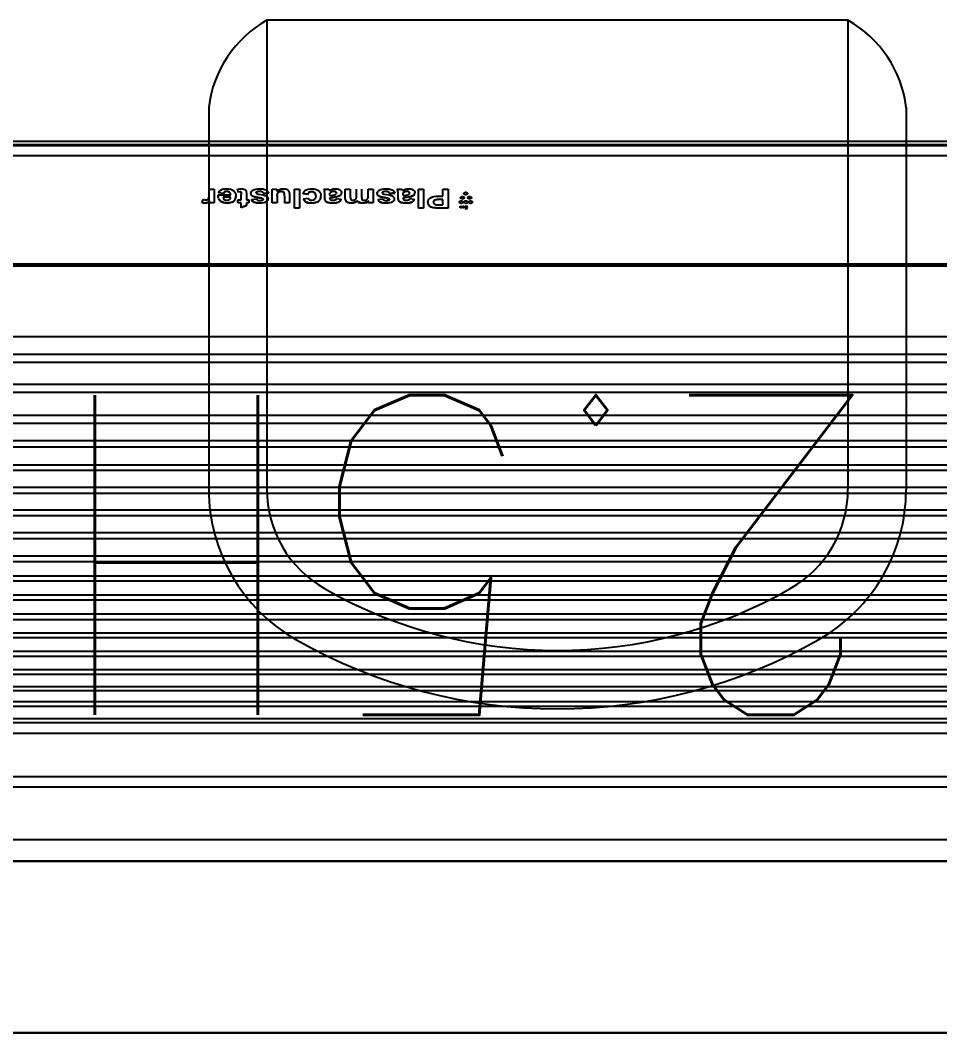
# Model space of a CAD drawing. Header units: inches. Extents: x -86493719 to 430035, y 21644 to 1519532.
# Drawn here: x 46201 to 47005, y 49229 to 50114 of the extents above; entities that cross this region are included whole.
import ezdxf

# ---------------------------------------------------------------- set-up
doc = ezdxf.new("R2010")
doc.units = ezdxf.units.IN
doc.header["$MEASUREMENT"] = 0
doc.layers.add('Cabinet', color=8, linetype='Continuous')
doc.layers.add('Edges', color=7, linetype='Continuous')
doc.layers.add('wall', color=8, linetype='Continuous', lineweight=30)
doc.styles.add('LAILA', font='romans.shx', dxfattribs={"width": 0.85})

# ---------------------------------------------------------------- blocks, each defined once
blk = doc.blocks.new('meja mesyuarat')
at = {"color": 8}
for p, q in [((4163.6, -2689.9), (3655.6, -2689.9)), ((3655.6, -2689.9), (3655.6, -3099.93)), ((4163.6, -2689.9), (4163.6, -3099.93)), ((3604.8, -2766.1), (3604.8, -3100.05)), ((4214.4, -2766.1), (4214.4, -3100.05))]:
    blk.add_line(p, q, dxfattribs=at)
for centre, radius, start, end in [((3705.26, -2778.04), 101.17, 119.39814, 173.22173), ((4113.94, -2778.04), 101.17, 6.77827, 60.60186), ((3755.8, -3100.05), 151, 180, 240.32545), ((3755.6, -3099.93), 100, 180, 240.28299), ((4063.6, -3099.93), 100, 299.71701, 0), ((4063.4, -3100.05), 151, 299.67455, 0), ((3909.6, -2830.13), 410.66, 240.28299, 299.71701), ((3909.6, -2830.13), 461.66, 240.32545, 299.67455)]:
    blk.add_arc(centre, radius, start, end, dxfattribs=at)
blk = doc.blocks.new('air con')
at = {"layer": 'Edges'}
for p, q in [((71.402, 41.898), (152.402, 41.898)), ((71.402, 41.095), (152.402, 41.095)), ((71.402, 39.122), (152.402, 39.122)), ((152.402, 38.724), (71.402, 38.724)), ((152.402, 37.092), (71.402, 37.092)), ((152.402, 36.701), (71.402, 36.701)), ((152.402, 36.542), (71.402, 36.542)), ((152.402, 36.078), (71.402, 36.078)), ((152.402, 35.914), (71.402, 35.914)), ((152.402, 35.493), (71.402, 35.493)), ((152.402, 35.34), (71.402, 35.34)), ((152.402, 34.877), (71.402, 34.877)), ((152.402, 34.709), (71.402, 34.709)), ((152.402, 34.207), (71.402, 34.207)), ((152.402, 34.022), (71.402, 34.022)), ((152.402, 33.51), (71.402, 33.51)), ((152.402, 33.335), (71.402, 33.335)), ((152.402, 32.826), (71.402, 32.826)), ((152.402, 32.625), (71.402, 32.625)), ((152.402, 32.098), (71.402, 32.098)), ((152.402, 31.911), (71.402, 31.911)), ((152.402, 31.378), (71.402, 31.378)), ((152.402, 31.189), (71.402, 31.189)), ((152.402, 30.654), (71.402, 30.654)), ((152.402, 30.439), (71.402, 30.439)), ((152.402, 29.791), (71.402, 29.791)), ((152.402, 29.562), (71.402, 29.562)), ((152.402, 28.935), (71.402, 28.935)), ((152.402, 28.714), (71.402, 28.714)), ((152.402, 28.092), (71.402, 28.092)), ((152.402, 27.871), (71.402, 27.871)), ((152.402, 27.226), (71.402, 27.226)), ((152.402, 27.024), (71.402, 27.024)), ((152.402, 26.349), (71.402, 26.349)), ((152.402, 26.117), (71.402, 26.117)), ((152.402, 25.469), (71.402, 25.469)), ((152.402, 25.162), (71.402, 25.162)), ((152.402, 24.304), (71.402, 24.304)), ((152.402, 24.002), (71.402, 24.002)), ((152.402, 23.184), (71.402, 23.184)), ((152.402, 22.883), (71.402, 22.883)), ((152.402, 22.213), (71.402, 22.213)), ((152.402, 19.568), (71.402, 19.568)), ((152.402, 19.493), (71.402, 19.493)), ((106.392, 17.174), (106.394, 17.184)), ((106.395, 17.161), (106.392, 17.174)), ((106.394, 17.184), (106.395, 17.187)), ((106.395, 17.187), (106.401, 17.199)), ((106.401, 17.149), (106.395, 17.161)), ((106.401, 17.199), (106.412, 17.209)), ((106.412, 17.139), (106.401, 17.149)), ((106.412, 17.209), (106.427, 17.217)), ((106.427, 17.131), (106.412, 17.139)), ((106.427, 17.217), (106.443, 17.222)), ((106.443, 17.126), (106.427, 17.131)), ((106.443, 17.222), (106.461, 17.224)), ((106.461, 17.124), (106.443, 17.126)), ((106.461, 17.224), (106.479, 17.222)), ((106.479, 17.126), (106.461, 17.124)), ((106.479, 17.222), (106.495, 17.217)), ((106.495, 17.131), (106.479, 17.126)), ((106.495, 17.217), (106.51, 17.209)), ((106.51, 17.139), (106.495, 17.131)), ((106.51, 17.209), (106.521, 17.199)), ((106.521, 17.149), (106.51, 17.139)), ((106.521, 17.199), (106.527, 17.187)), ((106.527, 17.161), (106.521, 17.149)), ((106.527, 17.187), (106.528, 17.184)), ((106.53, 17.174), (106.527, 17.161)), ((106.528, 17.184), (106.53, 17.174)), ((106.563, 17.174), (106.565, 17.184)), ((106.566, 17.161), (106.563, 17.174)), ((106.565, 17.184), (106.566, 17.187)), ((106.566, 17.187), (106.572, 17.199)), ((106.572, 17.149), (106.566, 17.161)), ((106.572, 17.199), (106.583, 17.209)), ((106.583, 17.139), (106.572, 17.149)), ((106.581, 17.368), (106.616, 17.445)), ((106.626, 17.296), (106.581, 17.368)), ((106.583, 17.209), (106.598, 17.217)), ((106.598, 17.131), (106.583, 17.139)), ((106.598, 17.217), (106.614, 17.222)), ((106.614, 17.126), (106.598, 17.131)), ((106.614, 17.222), (106.632, 17.224)), ((106.632, 17.124), (106.614, 17.126)), ((106.616, 17.445), (106.65, 17.368)), ((106.626, 17.296), (106.616, 17.445)), ((106.65, 17.368), (106.626, 17.296)), ((106.632, 17.224), (106.65, 17.222)), ((106.65, 17.126), (106.632, 17.124)), ((106.65, 17.222), (106.666, 17.217)), ((106.666, 17.131), (106.65, 17.126)), ((106.666, 17.217), (106.681, 17.209)), ((106.681, 17.139), (106.666, 17.131)), ((106.681, 17.209), (106.692, 17.199)), ((106.692, 17.149), (106.681, 17.139)), ((106.692, 17.199), (106.698, 17.187)), ((106.698, 17.161), (106.692, 17.149)), ((106.695, 17.356), (106.696, 17.363)), ((106.696, 17.347), (106.695, 17.356)), ((106.696, 17.363), (106.699, 17.371)), ((106.699, 17.339), (106.696, 17.347)), ((106.698, 17.187), (106.699, 17.184)), ((106.701, 17.174), (106.698, 17.161)), ((106.699, 17.371), (106.705, 17.377)), ((106.705, 17.333), (106.699, 17.339)), ((106.699, 17.184), (106.701, 17.174)), ((106.705, 17.377), (106.712, 17.382)), ((106.713, 17.328), (106.705, 17.333)), ((106.712, 17.382), (106.721, 17.384)), ((106.722, 17.326), (106.713, 17.328)), ((106.715, 17.363), (106.714, 17.355)), ((106.714, 17.355), (106.715, 17.347)), ((106.717, 17.366), (106.715, 17.363)), ((106.715, 17.347), (106.717, 17.344)), ((106.719, 17.368), (106.717, 17.366)), ((106.717, 17.344), (106.719, 17.342)), ((106.725, 17.372), (106.719, 17.368)), ((106.719, 17.342), (106.725, 17.338)), ((106.721, 17.384), (106.731, 17.385)), ((106.731, 17.325), (106.722, 17.326)), ((106.731, 17.373), (106.725, 17.372)), ((106.725, 17.338), (106.731, 17.337)), ((106.731, 17.385), (106.739, 17.385)), ((106.735, 17.373), (106.731, 17.373)), ((106.731, 17.337), (106.735, 17.338)), ((106.739, 17.325), (106.731, 17.325)), ((106.738, 17.372), (106.735, 17.373)), ((106.735, 17.338), (106.738, 17.338)), ((106.744, 17.368), (106.738, 17.372)), ((106.738, 17.338), (106.744, 17.342)), ((106.739, 17.385), (106.746, 17.383)), ((106.746, 17.327), (106.739, 17.325)), ((106.741, 17.174), (106.742, 17.184)), ((106.743, 17.161), (106.741, 17.174)), ((106.742, 17.184), (106.743, 17.187)), ((106.743, 17.187), (106.75, 17.199)), ((106.75, 17.149), (106.743, 17.161)), ((106.746, 17.366), (106.744, 17.368)), ((106.744, 17.342), (106.746, 17.344)), ((106.746, 17.383), (106.752, 17.381)), ((106.747, 17.363), (106.746, 17.366)), ((106.746, 17.344), (106.747, 17.347)), ((106.752, 17.33), (106.746, 17.327)), ((106.749, 17.355), (106.747, 17.363)), ((106.747, 17.347), (106.749, 17.355)), ((106.75, 17.199), (106.761, 17.209)), ((106.761, 17.139), (106.75, 17.149)), ((106.752, 17.381), (106.758, 17.377)), ((106.758, 17.333), (106.752, 17.33)), ((106.758, 17.377), (106.762, 17.372)), ((106.762, 17.338), (106.758, 17.333)), ((106.761, 17.209), (106.775, 17.217)), ((106.775, 17.131), (106.761, 17.139)), ((106.762, 17.372), (106.766, 17.367)), ((106.766, 17.343), (106.762, 17.338)), ((106.766, 17.367), (106.767, 17.361)), ((106.767, 17.349), (106.766, 17.343)), ((106.767, 17.361), (106.768, 17.355)), ((106.768, 17.355), (106.767, 17.349)), ((106.775, 17.217), (106.792, 17.222)), ((106.792, 17.126), (106.775, 17.131)), ((106.783, 17.326), (106.783, 17.384)), ((106.783, 17.384), (106.8, 17.384)), ((106.802, 17.326), (106.783, 17.326)), ((106.792, 17.222), (106.809, 17.224)), ((106.809, 17.124), (106.792, 17.126)), ((106.8, 17.384), (106.8, 17.376)), ((106.8, 17.376), (106.805, 17.38)), ((106.803, 17.366), (106.802, 17.361)), ((106.802, 17.361), (106.802, 17.352)), ((106.802, 17.352), (106.802, 17.326)), ((106.805, 17.369), (106.803, 17.366)), ((106.805, 17.38), (106.811, 17.383)), ((106.808, 17.371), (106.805, 17.369)), ((106.813, 17.373), (106.808, 17.371)), ((106.809, 17.224), (106.827, 17.222)), ((106.827, 17.126), (106.809, 17.124)), ((106.811, 17.383), (106.817, 17.385)), ((106.817, 17.374), (106.813, 17.373)), ((106.817, 17.385), (106.824, 17.385)), ((106.821, 17.373), (106.817, 17.374)), ((106.824, 17.372), (106.821, 17.373)), ((106.824, 17.385), (106.83, 17.385)), ((106.826, 17.37), (106.824, 17.372)), ((106.828, 17.368), (106.826, 17.37)), ((106.827, 17.222), (106.844, 17.217)), ((106.844, 17.131), (106.827, 17.126)), ((106.829, 17.363), (106.828, 17.368)), ((106.829, 17.356), (106.829, 17.363)), ((106.829, 17.326), (106.829, 17.356)), ((106.848, 17.326), (106.829, 17.326)), ((106.83, 17.385), (106.835, 17.384)), ((106.835, 17.384), (106.84, 17.381)), ((106.84, 17.381), (106.843, 17.379)), ((106.843, 17.379), (106.845, 17.376)), ((106.844, 17.217), (106.858, 17.209)), ((106.858, 17.139), (106.844, 17.131)), ((106.845, 17.376), (106.847, 17.372)), ((106.847, 17.372), (106.848, 17.362)), ((106.848, 17.362), (106.848, 17.326)), ((106.858, 17.209), (106.869, 17.199)), ((106.869, 17.149), (106.858, 17.139)), ((106.869, 17.199), (106.876, 17.187)), ((106.876, 17.161), (106.869, 17.149)), ((106.876, 17.187), (106.876, 17.184)), ((106.876, 17.184), (106.878, 17.174)), ((106.878, 17.174), (106.876, 17.161)), ((107.302, 17.402), (107.621, 17.402)), ((107.302, 17.402), (107.302, 17.396)), ((107.302, 17.396), (107.621, 17.396)), ((107.302, 16.682), (107.302, 17.396)), ((107.597, 17.275), (107.501, 17.275)), ((107.501, 17.275), (107.501, 17.079)), ((107.739, 17.27), (107.597, 17.275)), ((107.621, 17.402), (107.77, 17.4)), ((107.621, 17.396), (107.77, 17.393)), ((107.784, 17.259), (107.739, 17.27)), ((107.766, 17.09), (107.802, 17.105)), ((107.766, 17.083), (107.802, 17.098)), ((107.77, 17.4), (107.857, 17.392)), ((107.77, 17.393), (107.857, 17.385)), ((107.819, 17.238), (107.784, 17.259)), ((107.802, 17.105), (107.828, 17.125)), ((107.802, 17.098), (107.828, 17.119)), ((107.802, 17.105), (107.802, 17.098)), ((107.843, 17.21), (107.819, 17.238)), ((107.838, 17.14), (107.828, 17.125)), ((107.828, 17.125), (107.828, 17.119)), ((107.838, 17.14), (107.845, 17.144)), ((107.85, 17.177), (107.843, 17.21)), ((107.844, 17.15), (107.847, 17.162)), ((107.844, 17.15), (107.845, 17.144)), ((107.847, 17.162), (107.85, 17.177)), ((107.857, 17.392), (107.934, 17.366)), ((107.857, 17.385), (107.934, 17.359)), ((107.934, 17.366), (107.998, 17.322)), ((107.934, 17.359), (107.998, 17.315)), ((107.998, 17.322), (108.023, 17.293)), ((107.998, 17.322), (107.998, 17.315)), ((107.998, 17.315), (108.023, 17.286)), ((108.047, 17.115), (108.022, 17.065)), ((108.023, 17.293), (108.023, 17.286)), ((108.023, 17.286), (108.041, 17.26)), ((108.041, 17.26), (108.041, 17.253)), ((108.041, 17.253), (108.052, 17.223)), ((108.055, 17.176), (108.047, 17.115)), ((108.052, 17.223), (108.052, 17.217)), ((108.052, 17.217), (108.055, 17.183)), ((108.055, 17.18), (108.055, 17.183)), ((108.055, 17.176), (108.055, 17.183)), ((108.055, 17.18), (108.055, 17.176)), ((108.217, 17.402), (108.405, 17.402)), ((108.217, 17.402), (108.217, 17.396)), ((108.217, 17.396), (108.405, 17.396)), ((108.217, 16.682), (108.217, 17.396)), ((108.405, 17.402), (108.405, 17.396)), ((108.405, 17.396), (108.405, 16.682)), ((108.568, 17.07), (108.602, 17.127)), ((108.602, 17.127), (108.608, 17.136)), ((108.602, 17.127), (108.608, 17.129)), ((108.635, 17.161), (108.608, 17.136)), ((108.608, 17.129), (108.635, 17.154)), ((108.608, 17.136), (108.608, 17.129)), ((108.668, 17.181), (108.635, 17.161)), ((108.635, 17.154), (108.668, 17.175)), ((108.635, 17.161), (108.635, 17.154)), ((108.668, 17.181), (108.707, 17.197)), ((108.668, 17.175), (108.707, 17.19)), ((108.668, 17.181), (108.668, 17.175)), ((108.707, 17.197), (108.755, 17.208)), ((108.707, 17.19), (108.755, 17.202)), ((108.707, 17.197), (108.707, 17.19)), ((108.755, 17.208), (108.877, 17.217)), ((108.755, 17.202), (108.877, 17.211)), ((108.755, 17.208), (108.755, 17.202)), ((108.819, 17.102), (108.785, 17.091)), ((108.864, 17.106), (108.819, 17.102)), ((108.926, 17.102), (108.864, 17.106)), ((108.877, 17.217), (108.987, 17.212)), ((108.877, 17.211), (108.987, 17.205)), ((108.965, 17.089), (108.926, 17.102)), ((108.987, 17.212), (109.065, 17.196)), ((108.987, 17.205), (109.065, 17.189)), ((109.065, 17.196), (109.065, 17.189)), ((109.065, 17.196), (109.117, 17.171)), ((109.065, 17.189), (109.117, 17.164)), ((109.117, 17.171), (109.117, 17.164)), ((109.117, 17.171), (109.152, 17.141)), ((109.117, 17.164), (109.152, 17.134)), ((109.152, 17.141), (109.152, 17.134)), ((109.157, 17.127), (109.152, 17.141)), ((109.152, 17.134), (109.157, 17.127)), ((109.17, 17.093), (109.157, 17.127)), ((109.17, 17.087), (109.17, 17.093)), ((109.327, 17.091), (109.341, 17.114)), ((109.363, 17.147), (109.341, 17.121)), ((109.341, 17.114), (109.363, 17.141)), ((109.341, 17.121), (109.341, 17.114)), ((109.395, 17.172), (109.363, 17.147)), ((109.363, 17.141), (109.395, 17.165)), ((109.363, 17.147), (109.363, 17.141)), ((109.395, 17.172), (109.437, 17.192)), ((109.395, 17.165), (109.437, 17.185)), ((109.395, 17.172), (109.395, 17.165)), ((109.437, 17.192), (109.489, 17.206)), ((109.437, 17.185), (109.489, 17.199)), ((109.437, 17.192), (109.437, 17.185)), ((109.489, 17.206), (109.55, 17.215)), ((109.489, 17.199), (109.55, 17.208)), ((109.489, 17.206), (109.489, 17.199)), ((109.519, 17.097), (109.503, 17.085)), ((109.562, 17.108), (109.519, 17.097)), ((109.55, 17.215), (109.622, 17.217)), ((109.55, 17.215), (109.55, 17.208)), ((109.55, 17.208), (109.622, 17.211)), ((109.625, 17.112), (109.562, 17.108)), ((109.622, 17.217), (109.749, 17.209)), ((109.622, 17.211), (109.749, 17.202)), ((109.678, 17.108), (109.625, 17.112)), ((109.716, 17.096), (109.678, 17.108)), ((109.743, 17.077), (109.716, 17.096)), ((109.749, 17.209), (109.799, 17.198)), ((109.749, 17.202), (109.799, 17.191)), ((109.799, 17.198), (109.839, 17.183)), ((109.799, 17.198), (109.799, 17.191)), ((109.799, 17.191), (109.839, 17.176)), ((109.839, 17.183), (109.839, 17.176)), ((109.872, 17.163), (109.839, 17.183)), ((109.839, 17.176), (109.872, 17.157)), ((109.872, 17.163), (109.872, 17.157)), ((109.872, 17.163), (109.899, 17.14)), ((109.872, 17.157), (109.899, 17.133)), ((109.899, 17.14), (109.899, 17.133)), ((109.907, 17.128), (109.899, 17.14)), ((109.899, 17.133), (109.907, 17.128)), ((109.937, 17.081), (109.907, 17.128)), ((110.112, 17.206), (110.286, 17.206)), ((110.112, 17.206), (110.112, 17.199)), ((110.112, 17.199), (110.286, 17.199)), ((110.112, 16.682), (110.112, 17.199)), ((110.286, 17.206), (110.286, 17.199)), ((110.286, 17.199), (110.286, 17.135)), ((110.286, 17.128), (110.335, 17.164)), ((110.286, 17.135), (110.296, 17.142)), ((110.286, 17.135), (110.286, 17.128)), ((110.335, 17.171), (110.296, 17.142)), ((110.388, 17.197), (110.335, 17.171)), ((110.335, 17.164), (110.388, 17.19)), ((110.335, 17.171), (110.335, 17.164)), ((110.403, 17.102), (110.366, 17.089)), ((110.388, 17.197), (110.446, 17.212)), ((110.388, 17.19), (110.446, 17.205)), ((110.388, 17.197), (110.388, 17.19)), ((110.444, 17.106), (110.403, 17.102)), ((110.477, 17.103), (110.444, 17.106)), ((110.446, 17.212), (110.508, 17.217)), ((110.446, 17.212), (110.446, 17.205)), ((110.446, 17.205), (110.508, 17.211)), ((110.502, 17.095), (110.477, 17.103)), ((110.52, 17.082), (110.502, 17.095)), ((110.508, 17.217), (110.572, 17.212)), ((110.508, 17.217), (110.508, 17.211)), ((110.508, 17.211), (110.572, 17.205)), ((110.572, 17.212), (110.627, 17.197)), ((110.572, 17.212), (110.572, 17.205)), ((110.572, 17.205), (110.627, 17.19)), ((110.627, 17.197), (110.627, 17.19)), ((110.673, 17.171), (110.627, 17.197)), ((110.627, 17.19), (110.673, 17.164)), ((110.673, 17.171), (110.673, 17.164)), ((110.673, 17.171), (110.709, 17.135)), ((110.673, 17.164), (110.709, 17.128)), ((110.709, 17.128), (110.758, 17.164)), ((110.709, 17.135), (110.719, 17.143)), ((110.709, 17.135), (110.709, 17.128)), ((110.758, 17.171), (110.719, 17.143)), ((110.758, 17.171), (110.811, 17.197)), ((110.758, 17.164), (110.811, 17.19)), ((110.758, 17.171), (110.758, 17.164)), ((110.833, 17.101), (110.797, 17.088)), ((110.811, 17.197), (110.867, 17.212)), ((110.811, 17.19), (110.867, 17.205)), ((110.811, 17.197), (110.811, 17.19)), ((110.872, 17.106), (110.833, 17.101)), ((110.867, 17.212), (110.927, 17.217)), ((110.867, 17.212), (110.867, 17.205)), ((110.867, 17.205), (110.927, 17.211)), ((110.919, 17.099), (110.872, 17.106)), ((110.952, 17.077), (110.919, 17.099)), ((110.927, 17.217), (110.999, 17.212)), ((110.927, 17.217), (110.927, 17.211)), ((110.927, 17.211), (110.999, 17.205)), ((110.999, 17.212), (111.059, 17.194)), ((110.999, 17.212), (110.999, 17.205)), ((110.999, 17.205), (111.059, 17.187)), ((111.059, 17.194), (111.059, 17.187)), ((111.059, 17.187), (111.107, 17.159)), ((111.107, 17.166), (111.077, 17.184)), ((111.107, 17.166), (111.107, 17.159)), ((111.107, 17.166), (111.141, 17.126)), ((111.107, 17.159), (111.141, 17.119)), ((111.141, 17.126), (111.141, 17.119)), ((111.155, 17.083), (111.141, 17.119)), ((111.357, 17.136), (111.318, 17.07)), ((111.318, 17.07), (111.357, 17.129)), ((111.384, 17.161), (111.357, 17.136)), ((111.357, 17.129), (111.384, 17.154)), ((111.357, 17.136), (111.357, 17.129)), ((111.417, 17.181), (111.384, 17.161)), ((111.384, 17.154), (111.417, 17.175)), ((111.384, 17.161), (111.384, 17.154)), ((111.417, 17.181), (111.456, 17.197)), ((111.417, 17.175), (111.456, 17.19)), ((111.417, 17.181), (111.417, 17.175)), ((111.456, 17.197), (111.504, 17.208)), ((111.456, 17.19), (111.504, 17.202)), ((111.456, 17.197), (111.456, 17.19)), ((111.504, 17.208), (111.626, 17.217)), ((111.504, 17.202), (111.626, 17.211)), ((111.504, 17.208), (111.504, 17.202)), ((111.568, 17.102), (111.534, 17.091)), ((111.613, 17.106), (111.568, 17.102)), ((111.675, 17.102), (111.613, 17.106)), ((111.626, 17.217), (111.736, 17.212)), ((111.626, 17.211), (111.736, 17.205)), ((111.714, 17.089), (111.675, 17.102)), ((111.736, 17.212), (111.814, 17.196)), ((111.736, 17.205), (111.814, 17.189)), ((111.814, 17.196), (111.814, 17.189)), ((111.814, 17.196), (111.866, 17.171)), ((111.814, 17.189), (111.866, 17.164)), ((111.866, 17.171), (111.866, 17.164)), ((111.866, 17.171), (111.901, 17.141)), ((111.866, 17.164), (111.901, 17.134)), ((111.901, 17.141), (111.901, 17.134)), ((111.905, 17.131), (111.901, 17.141)), ((111.901, 17.134), (111.905, 17.131)), ((111.92, 17.093), (111.905, 17.131)), ((111.92, 17.087), (111.92, 17.093)), ((112.102, 17.073), (112.123, 17.1)), ((112.163, 17.146), (112.123, 17.107)), ((112.123, 17.1), (112.163, 17.139)), ((112.123, 17.107), (112.123, 17.1)), ((112.214, 17.177), (112.163, 17.146)), ((112.163, 17.139), (112.214, 17.17)), ((112.163, 17.146), (112.163, 17.139)), ((112.214, 17.177), (112.273, 17.2)), ((112.214, 17.17), (112.273, 17.193)), ((112.214, 17.177), (112.214, 17.17)), ((112.273, 17.2), (112.34, 17.213)), ((112.273, 17.193), (112.34, 17.206)), ((112.273, 17.2), (112.273, 17.193)), ((112.355, 17.094), (112.306, 17.068)), ((112.34, 17.213), (112.415, 17.217)), ((112.34, 17.213), (112.34, 17.206)), ((112.34, 17.206), (112.415, 17.211)), ((112.418, 17.103), (112.355, 17.094)), ((112.415, 17.217), (112.477, 17.215)), ((112.415, 17.217), (112.415, 17.211)), ((112.415, 17.211), (112.477, 17.208)), ((112.466, 17.098), (112.418, 17.103)), ((112.504, 17.082), (112.466, 17.098)), ((112.477, 17.215), (112.532, 17.207)), ((112.477, 17.215), (112.477, 17.208)), ((112.477, 17.208), (112.532, 17.2)), ((112.532, 17.207), (112.581, 17.195)), ((112.532, 17.207), (112.532, 17.2)), ((112.532, 17.2), (112.581, 17.188)), ((112.581, 17.195), (112.581, 17.188)), ((112.622, 17.177), (112.581, 17.195)), ((112.581, 17.188), (112.622, 17.17)), ((112.622, 17.177), (112.622, 17.17)), ((112.622, 17.177), (112.658, 17.154)), ((112.622, 17.17), (112.658, 17.147)), ((112.658, 17.154), (112.658, 17.147)), ((112.658, 17.154), (112.688, 17.125)), ((112.658, 17.147), (112.688, 17.119)), ((112.688, 17.125), (112.688, 17.119)), ((112.713, 17.092), (112.688, 17.119)), ((112.876, 17.402), (113.064, 17.402)), ((112.876, 17.402), (112.876, 17.396)), ((112.876, 17.396), (113.064, 17.396)), ((112.876, 16.682), (112.876, 17.396)), ((113.064, 17.402), (113.064, 17.396)), ((113.064, 17.396), (113.064, 16.682)), ((113.253, 17.206), (113.442, 17.206)), ((113.253, 17.206), (113.253, 17.199)), ((113.253, 17.199), (113.442, 17.199)), ((113.253, 16.872), (113.253, 17.199)), ((113.442, 17.206), (113.442, 17.199)), ((113.442, 16.961), (113.442, 17.199)), ((113.713, 17.206), (113.901, 17.206)), ((113.713, 17.206), (113.713, 17.199)), ((113.713, 17.199), (113.901, 17.199)), ((113.713, 16.981), (113.713, 17.199)), ((113.901, 17.206), (113.901, 17.199)), ((113.901, 17.199), (113.901, 16.682)), ((114.061, 17.091), (114.074, 17.114)), ((114.096, 17.146), (114.074, 17.121)), ((114.074, 17.114), (114.097, 17.141)), ((114.074, 17.121), (114.074, 17.114)), ((114.096, 17.146), (114.107, 17.155)), ((114.096, 17.146), (114.097, 17.141)), ((114.097, 17.141), (114.129, 17.165)), ((114.107, 17.155), (114.129, 17.172)), ((114.171, 17.192), (114.129, 17.172)), ((114.129, 17.165), (114.171, 17.185)), ((114.129, 17.172), (114.129, 17.165)), ((114.171, 17.192), (114.222, 17.206)), ((114.171, 17.185), (114.222, 17.199)), ((114.171, 17.192), (114.171, 17.185)), ((114.222, 17.206), (114.284, 17.215)), ((114.222, 17.199), (114.284, 17.208)), ((114.222, 17.206), (114.222, 17.199)), ((114.253, 17.097), (114.236, 17.085)), ((114.295, 17.108), (114.253, 17.097)), ((114.284, 17.215), (114.356, 17.217)), ((114.284, 17.215), (114.284, 17.208)), ((114.284, 17.208), (114.356, 17.211)), ((114.359, 17.112), (114.295, 17.108)), ((114.356, 17.217), (114.483, 17.209)), ((114.356, 17.211), (114.483, 17.202)), ((114.411, 17.108), (114.359, 17.112)), ((114.45, 17.096), (114.411, 17.108)), ((114.477, 17.077), (114.45, 17.096)), ((114.483, 17.209), (114.533, 17.198)), ((114.483, 17.202), (114.533, 17.191)), ((114.533, 17.198), (114.573, 17.183)), ((114.533, 17.198), (114.533, 17.191)), ((114.533, 17.191), (114.573, 17.176)), ((114.573, 17.183), (114.573, 17.176)), ((114.573, 17.183), (114.606, 17.163)), ((114.573, 17.176), (114.606, 17.157)), ((114.606, 17.163), (114.606, 17.157)), ((114.626, 17.146), (114.606, 17.163)), ((114.606, 17.157), (114.633, 17.133)), ((114.626, 17.146), (114.633, 17.14)), ((114.633, 17.14), (114.633, 17.133)), ((114.671, 17.08), (114.633, 17.14)), ((114.633, 17.133), (114.671, 17.08)), ((114.782, 17.206), (114.869, 17.206)), ((114.782, 17.206), (114.782, 17.199)), ((114.782, 17.199), (114.869, 17.199)), ((114.782, 17.09), (114.782, 17.199)), ((114.869, 17.308), (115.058, 17.388)), ((114.869, 17.302), (115.058, 17.381)), ((114.869, 17.308), (114.869, 17.302)), ((114.869, 17.206), (114.869, 17.302)), ((114.869, 17.206), (114.869, 17.199)), ((115.058, 17.388), (115.058, 17.381)), ((115.058, 17.381), (115.058, 17.206)), ((115.058, 17.206), (115.187, 17.206)), ((115.058, 17.206), (115.058, 17.199)), ((115.058, 17.199), (115.187, 17.199)), ((115.187, 17.206), (115.187, 17.199)), ((115.187, 17.199), (115.187, 17.09)), ((115.299, 17.08), (115.315, 17.098)), ((115.355, 17.145), (115.315, 17.105)), ((115.315, 17.098), (115.355, 17.138)), ((115.315, 17.105), (115.315, 17.098)), ((115.404, 17.176), (115.355, 17.145)), ((115.355, 17.138), (115.404, 17.17)), ((115.355, 17.145), (115.355, 17.138)), ((115.404, 17.176), (115.46, 17.199)), ((115.404, 17.17), (115.46, 17.192)), ((115.404, 17.176), (115.404, 17.17)), ((115.46, 17.199), (115.522, 17.213)), ((115.46, 17.192), (115.522, 17.206)), ((115.46, 17.199), (115.46, 17.192)), ((115.544, 17.098), (115.499, 17.073)), ((115.522, 17.213), (115.589, 17.217)), ((115.522, 17.213), (115.522, 17.206)), ((115.522, 17.206), (115.589, 17.211)), ((115.601, 17.106), (115.544, 17.098)), ((115.589, 17.217), (115.664, 17.213)), ((115.589, 17.217), (115.589, 17.211)), ((115.589, 17.211), (115.664, 17.206)), ((115.654, 17.098), (115.601, 17.106)), ((115.699, 17.075), (115.654, 17.098)), ((115.664, 17.213), (115.731, 17.198)), ((115.664, 17.213), (115.664, 17.206)), ((115.664, 17.206), (115.731, 17.191)), ((115.731, 17.198), (115.731, 17.191)), ((115.731, 17.198), (115.79, 17.175)), ((115.731, 17.191), (115.79, 17.168)), ((115.79, 17.175), (115.79, 17.168)), ((115.79, 17.175), (115.84, 17.141)), ((115.79, 17.168), (115.84, 17.134)), ((115.84, 17.141), (115.84, 17.134)), ((115.88, 17.098), (115.84, 17.141)), ((115.84, 17.134), (115.88, 17.091)), ((115.88, 17.098), (115.88, 17.091)), ((116.073, 17.206), (116.248, 17.206)), ((116.073, 17.206), (116.073, 17.199)), ((116.073, 17.199), (116.248, 17.199)), ((116.073, 16.682), (116.073, 17.199)), ((116.248, 17.206), (116.248, 17.199)), ((116.248, 17.199), (116.253, 17.137)), ((116.248, 17.125), (116.291, 17.169)), ((116.248, 17.132), (116.253, 17.137)), ((116.248, 17.132), (116.248, 17.125)), ((116.291, 17.175), (116.253, 17.137)), ((116.291, 17.175), (116.329, 17.201)), ((116.291, 17.169), (116.329, 17.194)), ((116.291, 17.175), (116.291, 17.169)), ((116.329, 17.201), (116.368, 17.213)), ((116.329, 17.194), (116.368, 17.206)), ((116.329, 17.201), (116.329, 17.194)), ((116.368, 17.213), (116.411, 17.217)), ((116.368, 17.213), (116.368, 17.206)), ((116.368, 17.206), (116.411, 17.211)), ((116.411, 17.217), (116.474, 17.211)), ((116.411, 17.217), (116.411, 17.211)), ((116.411, 17.211), (116.474, 17.204)), ((116.474, 17.211), (116.535, 17.192)), ((116.474, 17.211), (116.474, 17.204)), ((116.474, 17.204), (116.535, 17.185)), ((116.535, 17.185), (116.477, 17.065)), ((116.535, 17.192), (116.535, 17.185)), ((106.424, 17.008), (106.427, 17.021)), ((106.427, 16.995), (106.424, 17.008)), ((106.427, 17.021), (106.434, 17.033)), ((106.434, 16.983), (106.427, 16.995)), ((106.434, 17.033), (106.445, 17.044)), ((106.445, 16.973), (106.434, 16.983)), ((106.445, 17.044), (106.459, 17.051)), ((106.459, 16.965), (106.445, 16.973)), ((106.459, 17.051), (106.475, 17.056)), ((106.475, 16.96), (106.459, 16.965)), ((106.475, 17.056), (106.493, 17.058)), ((106.493, 16.958), (106.475, 16.96)), ((106.493, 17.058), (106.511, 17.056)), ((106.511, 16.96), (106.493, 16.958)), ((106.511, 17.056), (106.528, 17.051)), ((106.528, 16.965), (106.511, 16.96)), ((106.528, 17.051), (106.542, 17.044)), ((106.542, 16.973), (106.528, 16.965)), ((106.542, 17.044), (106.553, 17.033)), ((106.553, 16.983), (106.542, 16.973)), ((106.553, 17.033), (106.56, 17.021)), ((106.56, 16.995), (106.553, 16.983)), ((106.56, 17.021), (106.562, 17.008)), ((106.562, 17.008), (106.56, 16.995)), ((106.57, 16.853), (106.573, 16.866)), ((106.573, 16.84), (106.57, 16.853)), ((106.573, 16.866), (106.58, 16.878)), ((106.58, 16.828), (106.573, 16.84)), ((106.58, 16.878), (106.591, 16.889)), ((106.591, 16.818), (106.58, 16.828)), ((106.591, 16.889), (106.605, 16.897)), ((106.605, 16.81), (106.591, 16.818)), ((106.605, 16.897), (106.621, 16.902)), ((106.621, 16.805), (106.605, 16.81)), ((106.621, 16.902), (106.639, 16.903)), ((106.639, 16.803), (106.621, 16.805)), ((106.639, 16.903), (106.657, 16.902)), ((106.657, 16.805), (106.639, 16.803)), ((106.657, 16.902), (106.674, 16.897)), ((106.674, 16.81), (106.657, 16.805)), ((106.674, 16.897), (106.688, 16.889)), ((106.688, 16.818), (106.674, 16.81)), ((106.688, 16.889), (106.699, 16.878)), ((106.699, 16.828), (106.688, 16.818)), ((106.694, 17.008), (106.697, 17.021)), ((106.697, 16.995), (106.694, 17.008)), ((106.697, 17.021), (106.704, 17.033)), ((106.704, 16.983), (106.697, 16.995)), ((106.699, 16.878), (106.706, 16.866)), ((106.706, 16.84), (106.699, 16.828)), ((106.704, 17.033), (106.715, 17.044)), ((106.715, 16.973), (106.704, 16.983)), ((106.706, 16.866), (106.708, 16.853)), ((106.708, 16.853), (106.706, 16.84)), ((106.715, 17.044), (106.729, 17.051)), ((106.729, 16.965), (106.715, 16.973)), ((106.729, 17.051), (106.745, 17.056)), ((106.745, 16.96), (106.729, 16.965)), ((106.745, 17.056), (106.763, 17.058)), ((106.763, 16.958), (106.745, 16.96)), ((106.763, 17.058), (106.781, 17.056)), ((106.781, 16.96), (106.763, 16.958)), ((106.781, 17.056), (106.798, 17.051)), ((106.798, 16.965), (106.781, 16.96)), ((106.798, 17.051), (106.812, 17.044)), ((106.812, 16.973), (106.798, 16.965)), ((106.812, 17.044), (106.823, 17.033)), ((106.823, 16.983), (106.812, 16.973)), ((106.823, 17.033), (106.83, 17.021)), ((106.83, 16.995), (106.823, 16.983)), ((106.83, 17.021), (106.832, 17.008)), ((106.832, 17.008), (106.83, 16.995)), ((107.501, 17.079), (107.609, 17.079)), ((107.501, 17.079), (107.501, 17.072)), ((107.501, 17.072), (107.609, 17.072)), ((107.63, 16.951), (107.501, 16.951)), ((107.501, 16.951), (107.501, 16.682)), ((107.609, 17.079), (107.707, 17.082)), ((107.609, 17.072), (107.707, 17.075)), ((107.749, 16.954), (107.63, 16.951)), ((107.707, 17.082), (107.766, 17.09)), ((107.707, 17.075), (107.766, 17.083)), ((107.707, 17.082), (107.707, 17.075)), ((107.836, 16.961), (107.749, 16.954)), ((107.766, 17.09), (107.766, 17.083)), ((107.888, 16.974), (107.836, 16.961)), ((107.939, 16.995), (107.888, 16.974)), ((107.985, 17.025), (107.939, 16.995)), ((108.022, 17.065), (107.985, 17.025)), ((108.556, 16.871), (108.549, 16.83)), ((108.549, 16.825), (108.549, 16.83)), ((108.553, 16.791), (108.549, 16.825)), ((108.565, 16.762), (108.553, 16.791)), ((108.574, 16.901), (108.556, 16.871)), ((108.585, 16.737), (108.565, 16.762)), ((108.568, 17.07), (108.568, 17.063)), ((108.739, 17.041), (108.568, 17.063)), ((108.574, 16.901), (108.578, 16.908)), ((108.574, 16.901), (108.578, 16.901)), ((108.612, 16.938), (108.578, 16.908)), ((108.578, 16.901), (108.612, 16.931)), ((108.578, 16.908), (108.578, 16.901)), ((108.612, 16.713), (108.585, 16.737)), ((108.612, 16.938), (108.659, 16.961)), ((108.612, 16.931), (108.659, 16.954)), ((108.612, 16.938), (108.612, 16.931)), ((108.647, 16.694), (108.612, 16.713)), ((108.722, 16.978), (108.659, 16.961)), ((108.659, 16.954), (108.722, 16.971)), ((108.659, 16.961), (108.659, 16.954)), ((108.809, 16.992), (108.722, 16.978)), ((108.722, 16.971), (108.809, 16.986)), ((108.722, 16.978), (108.722, 16.971)), ((108.738, 16.84), (108.737, 16.837)), ((108.737, 16.837), (108.74, 16.835)), ((108.747, 16.864), (108.738, 16.84)), ((108.74, 16.835), (108.738, 16.84)), ((108.76, 17.072), (108.739, 17.041)), ((108.74, 16.835), (108.745, 16.817)), ((108.767, 16.794), (108.745, 16.817)), ((108.745, 16.817), (108.745, 16.81)), ((108.745, 16.81), (108.767, 16.787)), ((108.774, 16.885), (108.747, 16.864)), ((108.785, 17.091), (108.76, 17.072)), ((108.767, 16.794), (108.8, 16.779)), ((108.767, 16.794), (108.767, 16.787)), ((108.767, 16.787), (108.8, 16.772)), ((108.812, 16.897), (108.774, 16.885)), ((108.8, 16.779), (108.842, 16.773)), ((108.8, 16.779), (108.8, 16.772)), ((108.8, 16.772), (108.842, 16.767)), ((108.809, 16.992), (108.92, 17.01)), ((108.809, 16.986), (108.92, 17.003)), ((108.877, 16.909), (108.812, 16.897)), ((108.842, 16.773), (108.892, 16.779)), ((108.842, 16.767), (108.892, 16.773)), ((108.842, 16.773), (108.842, 16.767)), ((108.992, 16.93), (108.877, 16.909)), ((108.892, 16.779), (108.939, 16.798)), ((108.892, 16.773), (108.939, 16.791)), ((108.892, 16.779), (108.892, 16.773)), ((108.92, 17.01), (108.992, 17.026)), ((108.92, 17.003), (108.992, 17.019)), ((108.939, 16.798), (108.968, 16.818)), ((108.939, 16.791), (108.968, 16.811)), ((108.939, 16.798), (108.939, 16.791)), ((109.006, 16.738), (108.956, 16.708)), ((108.985, 17.067), (108.965, 17.089)), ((108.98, 16.836), (108.968, 16.818)), ((108.968, 16.818), (108.968, 16.811)), ((108.98, 16.836), (108.984, 16.843)), ((108.98, 16.836), (108.984, 16.836)), ((108.992, 16.91), (108.984, 16.843)), ((108.984, 16.836), (108.984, 16.843)), ((108.992, 17.033), (108.985, 17.067)), ((108.992, 17.026), (108.992, 17.033)), ((108.992, 17.026), (108.992, 17.019)), ((108.992, 16.91), (108.992, 16.93)), ((109.013, 16.722), (109.006, 16.738)), ((109.031, 16.682), (109.013, 16.722)), ((109.173, 17.063), (109.17, 17.087)), ((109.173, 17.063), (109.176, 17.03)), ((109.177, 17.017), (109.175, 16.852)), ((109.176, 16.848), (109.175, 16.852)), ((109.177, 17.017), (109.176, 17.03)), ((109.176, 16.848), (109.184, 16.758)), ((109.184, 16.751), (109.184, 16.758)), ((109.218, 16.689), (109.184, 16.751)), ((109.485, 16.857), (109.296, 16.836)), ((109.296, 16.829), (109.485, 16.85)), ((109.296, 16.836), (109.296, 16.829)), ((109.313, 16.794), (109.296, 16.829)), ((109.337, 16.763), (109.313, 16.794)), ((109.322, 17.059), (109.323, 17.066)), ((109.322, 17.052), (109.322, 17.059)), ((109.328, 17.017), (109.322, 17.052)), ((109.323, 17.066), (109.327, 17.084)), ((109.327, 17.091), (109.327, 17.084)), ((109.343, 16.985), (109.328, 17.017)), ((109.368, 16.736), (109.337, 16.763)), ((109.37, 16.958), (109.343, 16.985)), ((109.407, 16.713), (109.368, 16.736)), ((109.407, 16.935), (109.37, 16.958)), ((109.51, 16.904), (109.407, 16.935)), ((109.485, 16.857), (109.485, 16.85)), ((109.494, 16.841), (109.485, 16.857)), ((109.485, 16.85), (109.494, 16.841)), ((109.494, 16.841), (109.504, 16.822)), ((109.499, 17.073), (109.497, 17.069)), ((109.497, 17.069), (109.501, 17.066)), ((109.503, 17.085), (109.499, 17.073)), ((109.501, 17.066), (109.499, 17.073)), ((109.501, 17.066), (109.502, 17.063)), ((109.502, 17.063), (109.502, 17.056)), ((109.516, 17.051), (109.502, 17.063)), ((109.502, 17.056), (109.516, 17.045)), ((109.504, 16.822), (109.534, 16.797)), ((109.504, 16.822), (109.504, 16.815)), ((109.504, 16.815), (109.534, 16.79)), ((109.696, 16.869), (109.51, 16.904)), ((109.516, 17.051), (109.516, 17.045)), ((109.573, 17.035), (109.516, 17.051)), ((109.516, 17.045), (109.573, 17.028)), ((109.534, 16.797), (109.578, 16.781)), ((109.534, 16.797), (109.534, 16.79)), ((109.534, 16.79), (109.578, 16.774)), ((109.573, 17.035), (109.692, 17.013)), ((109.573, 17.028), (109.692, 17.006)), ((109.578, 16.781), (109.637, 16.776)), ((109.578, 16.781), (109.578, 16.774)), ((109.578, 16.774), (109.637, 16.769)), ((109.637, 16.776), (109.702, 16.781)), ((109.637, 16.776), (109.637, 16.769)), ((109.637, 16.769), (109.702, 16.774)), ((109.692, 17.013), (109.82, 16.985)), ((109.692, 17.006), (109.82, 16.978)), ((109.759, 16.851), (109.696, 16.869)), ((109.702, 16.781), (109.747, 16.795)), ((109.702, 16.774), (109.747, 16.788)), ((109.702, 16.781), (109.702, 16.774)), ((109.76, 17.05), (109.743, 17.077)), ((109.747, 16.795), (109.766, 16.811)), ((109.747, 16.788), (109.766, 16.804)), ((109.747, 16.795), (109.747, 16.788)), ((109.769, 16.839), (109.759, 16.851)), ((109.937, 17.074), (109.76, 17.05)), ((109.766, 16.811), (109.772, 16.825)), ((109.766, 16.811), (109.766, 16.804)), ((109.772, 16.825), (109.769, 16.839)), ((109.82, 16.985), (109.902, 16.952)), ((109.82, 16.978), (109.902, 16.945)), ((109.88, 16.721), (109.834, 16.699)), ((109.915, 16.748), (109.88, 16.721)), ((109.902, 16.952), (109.928, 16.932)), ((109.902, 16.952), (109.902, 16.945)), ((109.902, 16.945), (109.928, 16.925)), ((109.941, 16.777), (109.915, 16.748)), ((109.928, 16.932), (109.928, 16.925)), ((109.936, 16.922), (109.928, 16.925)), ((109.936, 16.922), (109.947, 16.908)), ((109.937, 17.081), (109.937, 17.074)), ((109.956, 16.809), (109.941, 16.777)), ((109.947, 16.908), (109.947, 16.901)), ((109.95, 16.9), (109.947, 16.901)), ((109.958, 16.881), (109.95, 16.9)), ((109.961, 16.844), (109.956, 16.809)), ((109.958, 16.881), (109.958, 16.874)), ((109.96, 16.865), (109.958, 16.874)), ((109.961, 16.85), (109.96, 16.865)), ((109.961, 16.847), (109.961, 16.85)), ((109.961, 16.844), (109.961, 16.85)), ((109.961, 16.847), (109.961, 16.844)), ((110.305, 16.997), (110.301, 16.933)), ((110.301, 16.933), (110.301, 16.682)), ((110.316, 17.04), (110.305, 16.997)), ((110.336, 17.068), (110.316, 17.04)), ((110.366, 17.089), (110.336, 17.068)), ((110.533, 17.063), (110.52, 17.082)), ((110.54, 17.027), (110.533, 17.063)), ((110.543, 16.965), (110.54, 17.027)), ((110.543, 16.682), (110.543, 16.965)), ((110.735, 16.993), (110.731, 16.93)), ((110.731, 16.93), (110.731, 16.682)), ((110.747, 17.037), (110.735, 16.993)), ((110.767, 17.067), (110.747, 17.037)), ((110.797, 17.088), (110.767, 17.067)), ((110.967, 17.041), (110.952, 17.077)), ((110.971, 16.977), (110.967, 17.041)), ((110.971, 16.682), (110.971, 16.977)), ((111.155, 17.083), (111.155, 17.076)), ((111.156, 17.069), (111.155, 17.076)), ((111.156, 17.069), (111.16, 17.019)), ((111.16, 17.019), (111.16, 16.682)), ((111.305, 16.871), (111.298, 16.83)), ((111.298, 16.83), (111.298, 16.823)), ((111.302, 16.791), (111.298, 16.823)), ((111.314, 16.762), (111.302, 16.791)), ((111.321, 16.898), (111.305, 16.871)), ((111.334, 16.737), (111.314, 16.762)), ((111.318, 17.07), (111.318, 17.063)), ((111.489, 17.041), (111.318, 17.063)), ((111.321, 16.898), (111.327, 16.901)), ((111.362, 16.938), (111.327, 16.908)), ((111.327, 16.901), (111.362, 16.931)), ((111.327, 16.908), (111.327, 16.901)), ((111.362, 16.713), (111.334, 16.737)), ((111.362, 16.938), (111.408, 16.961)), ((111.362, 16.931), (111.408, 16.954)), ((111.362, 16.938), (111.362, 16.931)), ((111.396, 16.694), (111.362, 16.713)), ((111.408, 16.961), (111.471, 16.978)), ((111.408, 16.954), (111.471, 16.971)), ((111.408, 16.961), (111.408, 16.954)), ((111.558, 16.992), (111.471, 16.978)), ((111.471, 16.971), (111.558, 16.986)), ((111.471, 16.978), (111.471, 16.971)), ((111.487, 16.837), (111.496, 16.864)), ((111.494, 16.817), (111.487, 16.837)), ((111.509, 17.072), (111.489, 17.041)), ((111.516, 16.794), (111.494, 16.817)), ((111.494, 16.817), (111.494, 16.81)), ((111.494, 16.81), (111.516, 16.787)), ((111.523, 16.885), (111.496, 16.864)), ((111.534, 17.091), (111.509, 17.072)), ((111.516, 16.794), (111.55, 16.779)), ((111.516, 16.794), (111.516, 16.787)), ((111.516, 16.787), (111.55, 16.772)), ((111.561, 16.897), (111.523, 16.885)), ((111.55, 16.779), (111.591, 16.773)), ((111.55, 16.779), (111.55, 16.772)), ((111.55, 16.772), (111.591, 16.767)), ((111.67, 17.01), (111.558, 16.992)), ((111.558, 16.986), (111.67, 17.003)), ((111.626, 16.909), (111.561, 16.897)), ((111.591, 16.773), (111.641, 16.779)), ((111.591, 16.767), (111.641, 16.773)), ((111.591, 16.773), (111.591, 16.767)), ((111.741, 16.93), (111.626, 16.909)), ((111.641, 16.779), (111.688, 16.798)), ((111.641, 16.773), (111.688, 16.791)), ((111.641, 16.779), (111.641, 16.773)), ((111.67, 17.01), (111.741, 17.026)), ((111.67, 17.003), (111.741, 17.019)), ((111.688, 16.798), (111.717, 16.818)), ((111.688, 16.791), (111.717, 16.811)), ((111.688, 16.798), (111.688, 16.791)), ((111.756, 16.738), (111.706, 16.708)), ((111.734, 17.067), (111.714, 17.089)), ((111.717, 16.818), (111.733, 16.836)), ((111.717, 16.818), (111.717, 16.811)), ((111.741, 16.91), (111.733, 16.843)), ((111.733, 16.843), (111.733, 16.836)), ((111.741, 17.033), (111.734, 17.067)), ((111.741, 17.026), (111.741, 17.033)), ((111.741, 17.026), (111.741, 17.019)), ((111.741, 16.91), (111.741, 16.93)), ((111.762, 16.722), (111.756, 16.738)), ((111.78, 16.682), (111.762, 16.722)), ((111.921, 17.071), (111.92, 17.087)), ((111.921, 17.071), (111.925, 17.028)), ((111.926, 17.016), (111.924, 16.858)), ((111.924, 16.858), (111.933, 16.758)), ((111.926, 17.016), (111.925, 17.028)), ((111.933, 16.751), (111.933, 16.758)), ((111.967, 16.689), (111.933, 16.751)), ((112.075, 16.997), (112.07, 16.947)), ((112.07, 16.947), (112.07, 16.94)), ((112.076, 16.88), (112.07, 16.94)), ((112.075, 16.997), (112.076, 17)), ((112.076, 17.006), (112.079, 17.017)), ((112.076, 17.006), (112.076, 17)), ((112.093, 16.827), (112.076, 16.88)), ((112.09, 17.051), (112.079, 17.017)), ((112.09, 17.051), (112.093, 17.054)), ((112.093, 17.06), (112.097, 17.067)), ((112.093, 17.06), (112.093, 17.054)), ((112.122, 16.781), (112.093, 16.827)), ((112.097, 17.067), (112.102, 17.073)), ((112.163, 16.742), (112.122, 16.781)), ((112.213, 16.71), (112.163, 16.742)), ((112.264, 16.95), (112.274, 17.02)), ((112.267, 16.936), (112.264, 16.95)), ((112.267, 16.936), (112.275, 16.878)), ((112.287, 17.047), (112.274, 17.02)), ((112.275, 16.872), (112.275, 16.878)), ((112.281, 16.863), (112.275, 16.878)), ((112.275, 16.872), (112.281, 16.863)), ((112.281, 16.863), (112.288, 16.849)), ((112.306, 17.068), (112.287, 17.047)), ((112.307, 16.826), (112.288, 16.849)), ((112.288, 16.849), (112.288, 16.842)), ((112.288, 16.842), (112.307, 16.82)), ((112.307, 16.826), (112.356, 16.798)), ((112.307, 16.826), (112.307, 16.82)), ((112.307, 16.82), (112.356, 16.791)), ((112.356, 16.798), (112.421, 16.788)), ((112.356, 16.798), (112.356, 16.791)), ((112.356, 16.791), (112.421, 16.782)), ((112.421, 16.788), (112.47, 16.794)), ((112.421, 16.788), (112.421, 16.782)), ((112.421, 16.782), (112.47, 16.787)), ((112.47, 16.794), (112.509, 16.811)), ((112.47, 16.787), (112.509, 16.804)), ((112.47, 16.794), (112.47, 16.787)), ((112.532, 17.057), (112.504, 17.082)), ((112.509, 16.811), (112.538, 16.841)), ((112.509, 16.804), (112.538, 16.834)), ((112.509, 16.811), (112.509, 16.804)), ((112.547, 17.022), (112.532, 17.057)), ((112.552, 16.874), (112.538, 16.841)), ((112.538, 16.841), (112.538, 16.834)), ((112.733, 17.046), (112.547, 17.022)), ((112.552, 16.874), (112.557, 16.88)), ((112.556, 16.884), (112.557, 16.887)), ((112.557, 16.88), (112.556, 16.884)), ((112.557, 16.887), (112.557, 16.88)), ((112.557, 16.887), (112.742, 16.864)), ((112.557, 16.88), (112.742, 16.857)), ((112.631, 16.717), (112.587, 16.697)), ((112.669, 16.744), (112.631, 16.717)), ((112.7, 16.776), (112.669, 16.744)), ((112.724, 16.814), (112.7, 16.776)), ((112.713, 17.092), (112.713, 17.085)), ((112.723, 17.073), (112.713, 17.085)), ((112.728, 17.062), (112.723, 17.073)), ((112.742, 16.857), (112.724, 16.814)), ((112.733, 17.053), (112.728, 17.062)), ((112.733, 17.053), (112.733, 17.046)), ((112.742, 16.864), (112.742, 16.857)), ((113.26, 16.807), (113.253, 16.872)), ((113.279, 16.757), (113.26, 16.807)), ((113.312, 16.72), (113.279, 16.757)), ((113.361, 16.693), (113.312, 16.72)), ((113.442, 16.948), (113.442, 16.961)), ((113.442, 16.948), (113.444, 16.88)), ((113.444, 16.88), (113.452, 16.834)), ((113.452, 16.834), (113.452, 16.828)), ((113.467, 16.812), (113.452, 16.828)), ((113.467, 16.812), (113.49, 16.796)), ((113.467, 16.812), (113.467, 16.806)), ((113.467, 16.806), (113.49, 16.789)), ((113.49, 16.796), (113.521, 16.785)), ((113.49, 16.796), (113.49, 16.789)), ((113.49, 16.789), (113.521, 16.778)), ((113.521, 16.785), (113.56, 16.781)), ((113.521, 16.785), (113.521, 16.778)), ((113.521, 16.778), (113.56, 16.774)), ((113.56, 16.781), (113.605, 16.786)), ((113.56, 16.781), (113.56, 16.774)), ((113.56, 16.774), (113.605, 16.779)), ((113.605, 16.786), (113.646, 16.8)), ((113.605, 16.779), (113.646, 16.794)), ((113.605, 16.786), (113.605, 16.779)), ((113.681, 16.722), (113.624, 16.694)), ((113.646, 16.8), (113.678, 16.822)), ((113.646, 16.794), (113.678, 16.815)), ((113.646, 16.8), (113.646, 16.794)), ((113.678, 16.822), (113.699, 16.841)), ((113.678, 16.822), (113.678, 16.815)), ((113.726, 16.759), (113.681, 16.722)), ((113.706, 16.883), (113.699, 16.848)), ((113.699, 16.848), (113.699, 16.841)), ((113.706, 16.883), (113.708, 16.893)), ((113.706, 16.883), (113.709, 16.89)), ((113.708, 16.893), (113.709, 16.897)), ((113.709, 16.89), (113.708, 16.893)), ((113.711, 16.945), (113.709, 16.897)), ((113.711, 16.945), (113.713, 16.981)), ((113.726, 16.682), (113.726, 16.759)), ((114.03, 16.836), (114.219, 16.857)), ((114.03, 16.829), (114.219, 16.85)), ((114.03, 16.836), (114.03, 16.829)), ((114.047, 16.794), (114.03, 16.829)), ((114.071, 16.763), (114.047, 16.794)), ((114.056, 17.057), (114.057, 17.066)), ((114.056, 17.057), (114.056, 17.052)), ((114.061, 17.017), (114.056, 17.052)), ((114.057, 17.066), (114.059, 17.077)), ((114.059, 17.077), (114.061, 17.084)), ((114.061, 17.091), (114.061, 17.084)), ((114.077, 16.985), (114.061, 17.017)), ((114.102, 16.736), (114.071, 16.763)), ((114.104, 16.958), (114.077, 16.985)), ((114.141, 16.713), (114.102, 16.736)), ((114.141, 16.935), (114.104, 16.958)), ((114.243, 16.904), (114.141, 16.935)), ((114.219, 16.857), (114.219, 16.85)), ((114.237, 16.822), (114.219, 16.85)), ((114.232, 17.073), (114.231, 17.069)), ((114.231, 17.069), (114.234, 17.066)), ((114.236, 17.085), (114.232, 17.073)), ((114.234, 17.066), (114.232, 17.073)), ((114.236, 17.063), (114.234, 17.066)), ((114.236, 17.063), (114.236, 17.056)), ((114.25, 17.051), (114.236, 17.063)), ((114.236, 17.056), (114.25, 17.045)), ((114.237, 16.822), (114.268, 16.797)), ((114.237, 16.822), (114.237, 16.815)), ((114.237, 16.815), (114.268, 16.79)), ((114.43, 16.869), (114.243, 16.904)), ((114.25, 17.051), (114.25, 17.045)), ((114.25, 17.051), (114.307, 17.035)), ((114.25, 17.045), (114.307, 17.028)), ((114.268, 16.797), (114.312, 16.781)), ((114.268, 16.797), (114.268, 16.79)), ((114.268, 16.79), (114.312, 16.774)), ((114.307, 17.035), (114.426, 17.013)), ((114.307, 17.028), (114.426, 17.006)), ((114.312, 16.781), (114.371, 16.776)), ((114.312, 16.781), (114.312, 16.774)), ((114.312, 16.774), (114.371, 16.769)), ((114.371, 16.776), (114.435, 16.781)), ((114.371, 16.776), (114.371, 16.769)), ((114.371, 16.769), (114.435, 16.774)), ((114.426, 17.013), (114.554, 16.985)), ((114.426, 17.006), (114.554, 16.978)), ((114.493, 16.851), (114.43, 16.869)), ((114.435, 16.781), (114.481, 16.795)), ((114.435, 16.774), (114.481, 16.788)), ((114.435, 16.781), (114.435, 16.774)), ((114.493, 17.05), (114.477, 17.077)), ((114.481, 16.795), (114.5, 16.811)), ((114.481, 16.788), (114.5, 16.804)), ((114.481, 16.795), (114.481, 16.788)), ((114.671, 17.074), (114.493, 17.05)), ((114.503, 16.839), (114.493, 16.851)), ((114.5, 16.811), (114.506, 16.825)), ((114.5, 16.811), (114.5, 16.804)), ((114.506, 16.825), (114.503, 16.839)), ((114.554, 16.985), (114.636, 16.952)), ((114.554, 16.978), (114.636, 16.945)), ((114.613, 16.721), (114.568, 16.699)), ((114.649, 16.748), (114.613, 16.721)), ((114.636, 16.952), (114.636, 16.945)), ((114.636, 16.952), (114.643, 16.947)), ((114.636, 16.945), (114.662, 16.925)), ((114.643, 16.947), (114.652, 16.94)), ((114.675, 16.777), (114.649, 16.748)), ((114.652, 16.94), (114.662, 16.932)), ((114.662, 16.932), (114.662, 16.925)), ((114.67, 16.922), (114.662, 16.925)), ((114.68, 16.908), (114.67, 16.922)), ((114.671, 17.08), (114.671, 17.074)), ((114.69, 16.809), (114.675, 16.777)), ((114.684, 16.9), (114.68, 16.908)), ((114.68, 16.908), (114.68, 16.901)), ((114.68, 16.901), (114.684, 16.9)), ((114.684, 16.9), (114.691, 16.881)), ((114.695, 16.843), (114.69, 16.809)), ((114.691, 16.881), (114.695, 16.85)), ((114.695, 16.85), (114.695, 16.843)), ((114.869, 17.09), (114.782, 17.09)), ((114.869, 16.864), (114.869, 17.09)), ((114.875, 16.768), (114.869, 16.864)), ((114.885, 16.738), (114.875, 16.768)), ((114.901, 16.715), (114.885, 16.738)), ((114.926, 16.697), (114.901, 16.715)), ((115.187, 17.09), (115.058, 17.09)), ((115.058, 17.09), (115.058, 16.888)), ((115.058, 16.885), (115.058, 16.888)), ((115.058, 16.888), (115.058, 16.881)), ((115.058, 16.885), (115.058, 16.881)), ((115.058, 16.881), (115.058, 16.879)), ((115.062, 16.815), (115.058, 16.879)), ((115.078, 16.797), (115.062, 16.815)), ((115.062, 16.815), (115.062, 16.808)), ((115.062, 16.808), (115.078, 16.79)), ((115.078, 16.797), (115.11, 16.79)), ((115.078, 16.797), (115.078, 16.79)), ((115.078, 16.79), (115.11, 16.784)), ((115.11, 16.79), (115.186, 16.804)), ((115.11, 16.784), (115.186, 16.797)), ((115.11, 16.79), (115.11, 16.784)), ((115.186, 16.804), (115.186, 16.797)), ((115.202, 16.697), (115.186, 16.797)), ((115.264, 16.955), (115.263, 16.943)), ((115.263, 16.936), (115.263, 16.943)), ((115.267, 16.885), (115.263, 16.936)), ((115.264, 16.955), (115.268, 16.997)), ((115.28, 16.838), (115.267, 16.885)), ((115.286, 17.058), (115.268, 17.004)), ((115.268, 17.004), (115.268, 16.997)), ((115.268, 17), (115.268, 17.004)), ((115.268, 16.997), (115.268, 17)), ((115.302, 16.796), (115.28, 16.838)), ((115.299, 17.08), (115.286, 17.058)), ((115.333, 16.758), (115.302, 16.796)), ((115.384, 16.72), (115.333, 16.758)), ((115.446, 16.692), (115.384, 16.72)), ((115.928, 16.901), (115.457, 16.901)), ((115.457, 16.901), (115.468, 16.854)), ((115.46, 16.992), (115.459, 16.985)), ((115.459, 16.985), (115.741, 16.985)), ((115.469, 17.035), (115.46, 16.992)), ((115.46, 16.992), (115.739, 16.992)), ((115.468, 16.854), (115.468, 16.847)), ((115.501, 16.813), (115.468, 16.847)), ((115.499, 17.073), (115.469, 17.035)), ((115.501, 16.813), (115.55, 16.788)), ((115.501, 16.813), (115.501, 16.806)), ((115.501, 16.806), (115.55, 16.781)), ((115.55, 16.788), (115.61, 16.779)), ((115.55, 16.788), (115.55, 16.781)), ((115.55, 16.781), (115.61, 16.772)), ((115.61, 16.779), (115.651, 16.784)), ((115.61, 16.779), (115.61, 16.772)), ((115.61, 16.772), (115.651, 16.777)), ((115.651, 16.784), (115.684, 16.797)), ((115.651, 16.777), (115.684, 16.79)), ((115.651, 16.784), (115.651, 16.777)), ((115.684, 16.797), (115.711, 16.82)), ((115.684, 16.79), (115.711, 16.813)), ((115.684, 16.797), (115.684, 16.79)), ((115.729, 17.037), (115.699, 17.075)), ((115.711, 16.82), (115.73, 16.846)), ((115.711, 16.82), (115.711, 16.813)), ((115.739, 16.992), (115.729, 17.037)), ((115.73, 16.853), (115.918, 16.83)), ((115.73, 16.853), (115.73, 16.846)), ((115.73, 16.846), (115.918, 16.823)), ((115.741, 16.985), (115.739, 16.992)), ((115.84, 16.731), (115.803, 16.709)), ((115.871, 16.757), (115.84, 16.731)), ((115.918, 16.823), (115.871, 16.757)), ((115.888, 17.082), (115.88, 17.091)), ((115.888, 17.082), (115.903, 17.053)), ((115.908, 17.043), (115.903, 17.053)), ((115.908, 17.038), (115.908, 17.043)), ((115.911, 17.033), (115.908, 17.038)), ((115.911, 17.033), (115.924, 16.981)), ((115.918, 16.83), (115.918, 16.823)), ((115.924, 16.974), (115.924, 16.981)), ((115.925, 16.959), (115.924, 16.974)), ((115.925, 16.959), (115.928, 16.908)), ((115.928, 16.901), (115.928, 16.908)), ((116.266, 16.951), (116.262, 16.841)), ((116.262, 16.841), (116.262, 16.682)), ((116.278, 17.015), (116.266, 16.951)), ((116.296, 17.05), (116.278, 17.015)), ((116.321, 17.072), (116.296, 17.05)), ((116.351, 17.084), (116.321, 17.072)), ((116.388, 17.088), (116.351, 17.084)), ((116.431, 17.082), (116.388, 17.088)), ((116.477, 17.065), (116.431, 17.082)), ((107.501, 16.682), (107.302, 16.682)), ((108.405, 16.682), (108.217, 16.682)), ((108.687, 16.681), (108.647, 16.694)), ((108.734, 16.673), (108.687, 16.681)), ((108.786, 16.67), (108.734, 16.673)), ((108.846, 16.674), (108.786, 16.67)), ((108.903, 16.687), (108.846, 16.674)), ((108.956, 16.708), (108.903, 16.687)), ((109.218, 16.682), (109.031, 16.682)), ((109.218, 16.689), (109.218, 16.682)), ((109.453, 16.694), (109.407, 16.713)), ((109.507, 16.681), (109.453, 16.694)), ((109.569, 16.673), (109.507, 16.681)), ((109.637, 16.67), (109.569, 16.673)), ((109.713, 16.673), (109.637, 16.67)), ((109.778, 16.683), (109.713, 16.673)), ((109.834, 16.699), (109.778, 16.683)), ((110.301, 16.682), (110.112, 16.682)), ((111.16, 16.682), (110.971, 16.682)), ((111.437, 16.681), (111.396, 16.694)), ((111.483, 16.673), (111.437, 16.681)), ((111.535, 16.67), (111.483, 16.673)), ((111.595, 16.674), (111.535, 16.67)), ((111.652, 16.687), (111.595, 16.674)), ((111.706, 16.708), (111.652, 16.687)), ((111.967, 16.682), (111.78, 16.682)), ((111.967, 16.689), (111.967, 16.682)), ((112.272, 16.688), (112.213, 16.71)), ((112.338, 16.675), (112.272, 16.688)), ((112.412, 16.67), (112.338, 16.675)), ((112.477, 16.673), (112.412, 16.67)), ((112.536, 16.682), (112.477, 16.673)), ((112.587, 16.697), (112.536, 16.682)), ((113.064, 16.682), (112.876, 16.682)), ((113.422, 16.676), (113.361, 16.693)), ((113.49, 16.67), (113.422, 16.676)), ((113.559, 16.676), (113.49, 16.67)), ((113.624, 16.694), (113.559, 16.676)), ((113.901, 16.682), (113.726, 16.682)), ((114.187, 16.694), (114.141, 16.713)), ((114.241, 16.681), (114.187, 16.694)), ((114.302, 16.673), (114.241, 16.681)), ((114.371, 16.67), (114.302, 16.673)), ((114.446, 16.673), (114.371, 16.67)), ((114.512, 16.683), (114.446, 16.673)), ((114.568, 16.699), (114.512, 16.683)), ((114.961, 16.683), (114.926, 16.697)), ((115.005, 16.673), (114.961, 16.683)), ((115.053, 16.67), (115.005, 16.673)), ((115.132, 16.675), (115.053, 16.67)), ((115.202, 16.691), (115.132, 16.675)), ((115.202, 16.697), (115.202, 16.691)), ((115.521, 16.676), (115.446, 16.692)), ((115.608, 16.67), (115.521, 16.676)), ((115.716, 16.68), (115.608, 16.67)), ((115.762, 16.692), (115.716, 16.68)), ((115.803, 16.709), (115.762, 16.692)), ((116.262, 16.682), (116.073, 16.682)), ((146.421, 15.42), (76.921, 15.42)), ((71.402, 14.898), (152.402, 14.898)), ((146.421, 15.051), (76.921, 15.051)), ((146.421, 15.012), (76.921, 15.012))]:
    blk.add_line(p, q, dxfattribs=at)
blk = doc.blocks.new('2.5 HP AIR CONDITION')
at = {"xscale": 23.30139659447115, "yscale": 23.30139659447115, "zscale": 23.30139659447115}
blk.add_blockref('air con', (-3250.69, -347.14), dxfattribs=at)
at = {"insert": (-1134.29, 501.36), "char_height": 279.652, "width": 2738.057, "attachment_point": 1, "style": 'LAILA'}
blk.add_mtext('2.5HP', dxfattribs=at)

msp = doc.modelspace()

# ---------------------------------------------------------------- linework, layer by layer
at = {"layer": 'wall'}
for p, q in [((43634.33, 49378.63), (47559.33, 49378.63)), ((43784.33, 49228.63), (47559.33, 49228.63))]:
    msp.add_line(p, q, dxfattribs=at)

# ---------------------------------------------------------------- block references
at = {"rotation": 180}
msp.add_blockref('2.5 HP AIR CONDITION', (45824.66, 50007.77), dxfattribs=at)
at = {"layer": 'Cabinet'}
msp.add_blockref('meja mesyuarat', (42761.09, 52803.63), dxfattribs=at)

doc.saveas('drawing.dxf')
